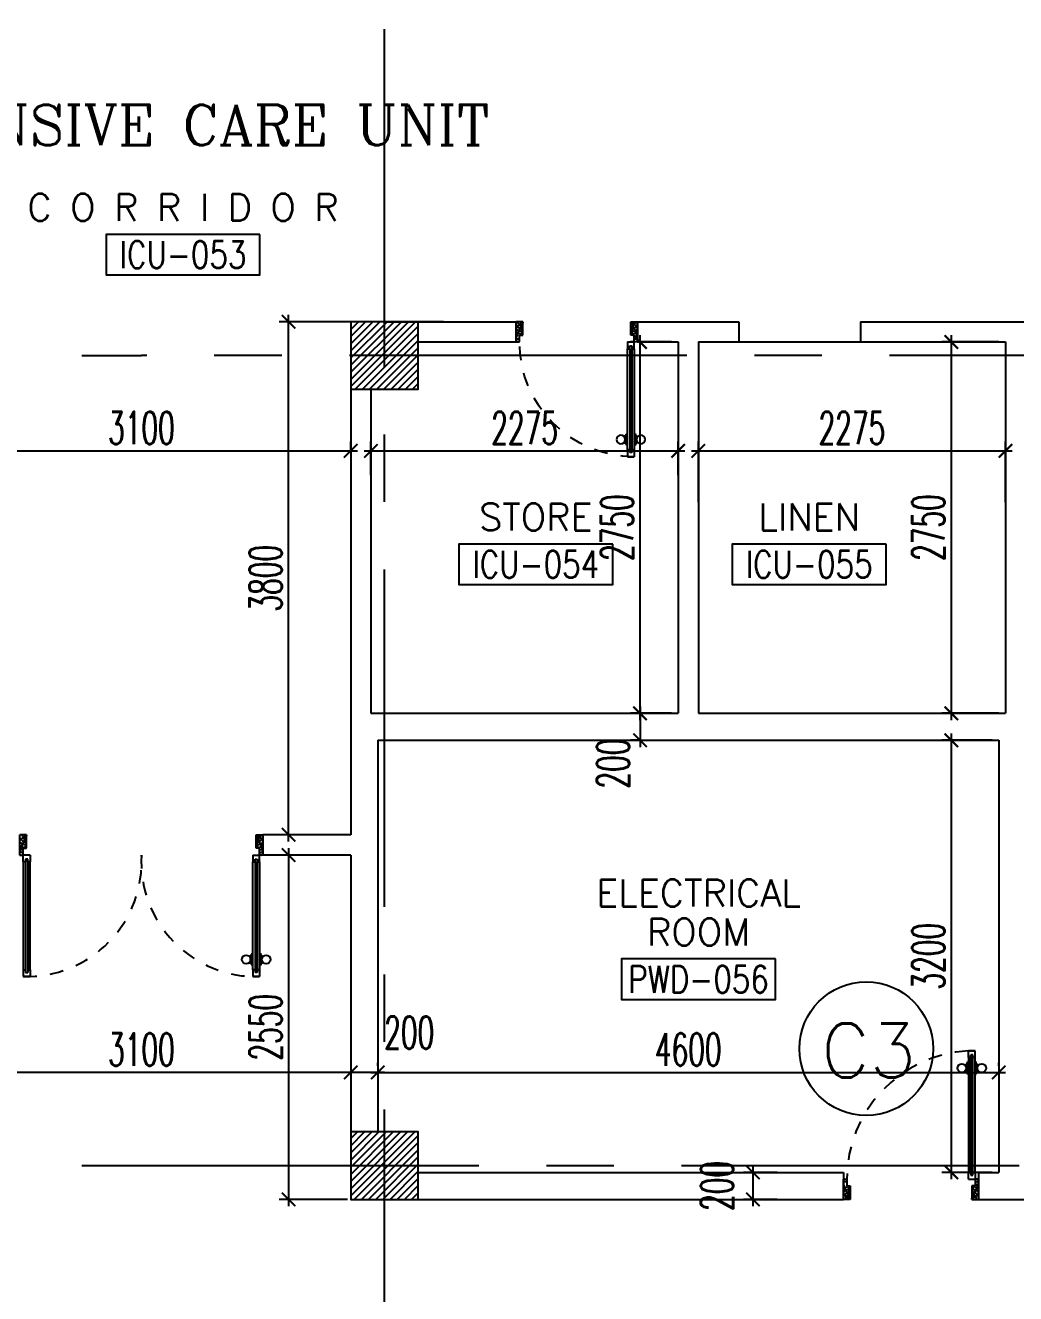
# Model space of a CAD drawing. Extents: x 276011.4 to 276105.3, y 57291.9 to 57371.4.
# Drawn here: x 276035.72 to 276043.05, y 57329.03 to 57338.43 of the extents above; entities that cross this region are included whole.
import ezdxf
from ezdxf.enums import TextEntityAlignment as Align

# ---------------------------------------------------------------- set-up
doc = ezdxf.new("R2010")
doc.units = 0
doc.header["$MEASUREMENT"] = 0
doc.header["$PDMODE"] = 34
doc.linetypes.add('CENTERX2', pattern=[4, 2.5, -0.5, 0.5, -0.5])
doc.linetypes.add('HIDDEN', pattern=[0.375, 0.25, -0.125])
doc.layers.get('0').update_dxf_attribs({"color": 4, "linetype": 'CONTINUOUS'})
doc.layers.get('DEFPOINTS').update_dxf_attribs({"linetype": 'CONTINUOUS'})
for name, color, linetype in [('AXES', 11, 'CENTERX2'), ('CEILING-MARKER', 6, 'CONTINUOUS'), ('COL', 5, 'CONTINUOUS'), ('DIM', 4, 'CONTINUOUS'), ('DOOR', 7, 'CONTINUOUS'), ('HAT', 11, 'CONTINUOUS'), ('RM-BOX', 11, 'CONTINUOUS'), ('RM-NAME', 11, 'CONTINUOUS'), ('RM-NO', 11, 'CONTINUOUS'), ('TXT', 2, 'CONTINUOUS'), ('WALL', 2, 'CONTINUOUS')]:
    doc.layers.add(name, color=color, linetype=linetype)
doc.styles.add('ROMANC', font='romanc', dxfattribs={"height": 0.1})
doc.styles.add('ROMANS', font='ROMANS.shx', dxfattribs={"width": 0.6})
doc.dimstyles.new('STANDARD_IN', dxfattribs={"dimtxt": 0.24, "dimasz": 0.1, "dimexe": 0.07, "dimexo": 0.05, "dimgap": 0.05, "dimtad": 1, "dimdec": 0, "dimlfac": 1000, "dimzin": 0, "dimtxsty": 'ROMANS', "dimblk": 'ARCHTICK', "dimcen": 0.05, "dimdle": 0.05, "dimclrd": 4, "dimclre": 4, "dimclrt": 2, "dimazin": 3, "dimtfac": 1, "dimtdec": 0, "dimtmove": 0, "dimatfit": 3, "dimtolj": 1, "dimtzin": 0})

# ---------------------------------------------------------------- blocks, each defined once
blk = doc.blocks.new('*X14')
at = {"color": 0}
for p, q in [((84179.2, 149515.9), (84653.1, 149989.7)), ((84179.2, 149568.9), (84600, 149989.7)), ((84179.2, 149622), (84547, 149989.7)), ((84179.2, 149675), (84494, 149989.7)), ((84179.2, 149728), (84440.9, 149989.7)), ((84179.2, 149781.1), (84387.9, 149989.7)), ((84179.2, 149834.1), (84334.9, 149989.7)), ((84179.2, 149887.1), (84281.8, 149989.7)), ((84179.2, 149940.2), (84228.8, 149989.7)), ((84206.1, 149489.7), (84679.2, 149962.9)), ((84259.1, 149489.7), (84679.2, 149909.8)), ((84312.2, 149489.7), (84679.2, 149856.8)), ((84365.2, 149489.7), (84679.2, 149803.8)), ((84418.2, 149489.7), (84679.2, 149750.7)), ((84471.3, 149489.7), (84679.2, 149697.7)), ((84524.3, 149489.7), (84679.2, 149644.7)), ((84577.3, 149489.7), (84679.2, 149591.6)), ((84630.4, 149489.7), (84679.2, 149538.6))]:
    blk.add_line(p, q, dxfattribs=at)
blk = doc.blocks.new('*X12')
at = {"color": 0}
for p, q in [((84179.2, 155508.6), (84660.3, 155989.7)), ((84179.2, 155561.7), (84607.3, 155989.7)), ((84179.2, 155614.7), (84554.3, 155989.7)), ((84179.2, 155667.7), (84501.2, 155989.7)), ((84179.2, 155720.8), (84448.2, 155989.7)), ((84179.2, 155773.8), (84395.2, 155989.7)), ((84179.2, 155826.8), (84342.1, 155989.7)), ((84179.2, 155879.8), (84289.1, 155989.7)), ((84179.2, 155932.9), (84236.1, 155989.7)), ((84179.2, 155985.9), (84183, 155989.7)), ((84213.4, 155489.7), (84679.2, 155955.6)), ((84266.4, 155489.7), (84679.2, 155902.6)), ((84319.4, 155489.7), (84679.2, 155849.5)), ((84372.5, 155489.7), (84679.2, 155796.5)), ((84425.5, 155489.7), (84679.2, 155743.5)), ((84478.5, 155489.7), (84679.2, 155690.4)), ((84531.6, 155489.7), (84679.2, 155637.4)), ((84584.6, 155489.7), (84679.2, 155584.4)), ((84637.6, 155489.7), (84679.2, 155531.3))]:
    blk.add_line(p, q, dxfattribs=at)
blk = doc.blocks.new('COL50')
at = {"layer": 'COL'}
blk.add_lwpolyline([(-250, 250), (-250, -250), (250, -250), (250, 250)], close=True, dxfattribs=at)
blk = doc.blocks.new('RM1')
at = {"layer": 'RM-BOX'}
blk.add_lwpolyline([(569.9, -200), (-569.9, -200), (-569.9, -500), (569.9, -500)], close=True, dxfattribs=at)
at = {"layer": 'RM-NAME', "style": 'ROMANS'}
blk.add_attdef('ROOMNAME1', text='', height=200, dxfattribs=at).set_placement((0, 323.8), align=Align.MIDDLE)
blk = doc.blocks.new('DOOR90')
at = {"layer": 'DOOR', "color": 0, "linetype": 'BYBLOCK'}
for p, q in [((-150, 0), (-150, -25)), ((-150, 0), (0, 0)), ((0, -50), (0, 0)), ((-1000, -25), (-1000, -75)), ((-1000, -75), (-1000, -25)), ((-950, -25), (-1000, -25)), ((-950, -75), (-1000, -75)), ((-970, -42), (-970, -58)), ((-950, -42), (-970, -42)), ((-950, -58), (-970, -58)), ((-950, -25), (-950, -42)), ((-950, -58), (-950, -75)), ((-917.6, -25), (-917.6, -17.8)), ((-827.6, -17.8), (-917.6, -17.8)), ((-917.6, -75), (-917.6, -82.2)), ((-827.6, -82.2), (-917.6, -82.2)), ((-905, -17.8), (-905, -8.8)), ((-905, -8.8), (-840.2, -8.8)), ((-905, -17.8), (-840.2, -17.8)), ((-905, -82.2), (-905, -91.2)), ((-905, -82.2), (-840.2, -82.2)), ((-905, -91.2), (-840.2, -91.2)), ((-840.2, -17.8), (-840.2, -8.8)), ((-840.2, -82.2), (-840.2, -91.2)), ((-827.6, -25), (-827.6, -17.8)), ((-827.6, -75), (-827.6, -82.2)), ((-200, -42), (-200, -25)), ((-200, -25), (-150, -25)), ((-180, -42), (-200, -42)), ((-200, -75), (-200, -58)), ((-200, -58), (-180, -58)), ((-150, -75), (-200, -75)), ((-180, -58), (-180, -42)), ((-150, -75), (-150, -25)), ((-150, -25), (-100, -25)), ((-100, -25), (-100, -50)), ((-100, -50), (0, -50)), ((-150, -900), (-150, -875)), ((-150, -875), (-100, -875)), ((0, -900), (-150, -900)), ((-150, -900), (0, -900)), ((-100, -850), (0, -850)), ((-100, -875), (-100, -850)), ((0, -850), (0, -900))]:
    blk.add_line(p, q, dxfattribs=at)
at = {"layer": 'DOOR', "color": 9, "linetype": 'BYBLOCK'}
for p, q in [((0, -50), (-113.7, 0)), ((0, -50), (-40.1, 0)), ((0, -50), (-100, -36.6)), ((0, -850), (-113.7, -900)), ((0, -850), (-100, -863.4)), ((0, -850), (-40.1, -900))]:
    blk.add_line(p, q, dxfattribs=at)
at = {"layer": 'DOOR', "linetype": 'BYBLOCK'}
for p, q in [((-200, -25), (-950, -25)), ((-200, -42), (-950, -42)), ((-200, -58), (-950, -58)), ((-950, -75), (-200, -75))]:
    blk.add_line(p, q, dxfattribs=at)
at = {"layer": 'DOOR', "color": 0, "linetype": 'BYBLOCK'}
for centre in [(-872.6, 23.5), (-872.6, -123.5)]:
    blk.add_circle(centre, 32.4, dxfattribs=at)
at = {"layer": 'DOOR', "color": 9, "linetype": 'BYBLOCK'}
for centre, radius, start, end in [((0, -50), 154.4, 161.10529, 166.28577), ((0, -50), 134.4, 158.15985, 169.28002), ((0, -50), 94.4, 148.01819, 180), ((0, -50), 74.4, 137.77643, 180), ((0, -50), 114.4, 154.08384, 167.37743), ((0, -50), 54.4, 113.20738, 180), ((0, -50), 34.4, 90, 180), ((0, -50), 14.4, 90, 180), ((0, -850), 154.4, 193.71423, 198.89471), ((0, -850), 134.4, 190.71998, 201.84015), ((0, -850), 94.4, 180, 211.98181), ((0, -850), 74.4, 180, 222.22357), ((0, -850), 54.4, 180, 246.79262), ((0, -850), 34.4, 180, 270), ((0, -850), 14.4, 180, 270)]:
    blk.add_arc(centre, radius, start, end, dxfattribs=at)
at = {"layer": 'DOOR', "linetype": 'HIDDEN', "ltscale": 0.5}
blk.add_arc((-150, -25), 850, 180, 270, dxfattribs=at)
blk = doc.blocks.new('A$C272A55A0')
at = {"layer": 'DOOR', "color": 0, "linetype": 'BYBLOCK'}
for p, q in [((0, 900.4), (0, 1050.4)), ((50, 1050.4), (0, 1050.4)), ((50, 950.4), (50, 1050.4)), ((1750, 950.4), (1750, 1050.4)), ((1750, 1050.4), (1800, 1050.4)), ((1800, 1050.4), (1800, 900.4)), ((25, 950.4), (50, 950.4)), ((25, 900.4), (25, 950.4)), ((1775, 950.4), (1750, 950.4)), ((1775, 900.4), (1775, 950.4)), ((0, 900.4), (25, 900.4)), ((75, 900.4), (25, 900.4)), ((25, 850.4), (25, 900.4)), ((42, 850.4), (25, 850.4)), ((58, 870.4), (42, 870.4)), ((42, 870.4), (42, 850.4)), ((58, 850.4), (58, 870.4)), ((75, 850.4), (58, 850.4)), ((75, 900.4), (75, 850.4)), ((1725, 900.4), (1775, 900.4)), ((1725, 900.4), (1725, 850.4)), ((1725, 850.4), (1742, 850.4)), ((1742, 870.4), (1758, 870.4)), ((1742, 850.4), (1742, 870.4)), ((1758, 870.4), (1758, 850.4)), ((1758, 850.4), (1775, 850.4)), ((1800, 900.4), (1775, 900.4)), ((1775, 850.4), (1775, 900.4)), ((1717.8, 160.1), (1708.8, 160.1)), ((1708.8, 95.3), (1708.8, 160.1)), ((1717.8, 95.3), (1708.8, 95.3)), ((1725, 172.7), (1717.8, 172.7)), ((1717.8, 172.7), (1717.8, 82.7)), ((1717.8, 95.3), (1717.8, 160.1)), ((1775, 172.7), (1782.2, 172.7)), ((1782.2, 172.7), (1782.2, 82.7)), ((1782.2, 160.1), (1791.2, 160.1)), ((1782.2, 95.3), (1782.2, 160.1)), ((1782.2, 95.3), (1791.2, 95.3)), ((1791.2, 95.3), (1791.2, 160.1)), ((25, 50.4), (42, 50.4)), ((25, 50.4), (25, 0.4)), ((25, 0.4), (75, 0.4)), ((75, 0.4), (25, 0.4)), ((42, 50.4), (42, 30.4)), ((42, 30.4), (58, 30.4)), ((58, 50.4), (75, 50.4)), ((58, 50.4), (58, 30.4)), ((75, 50.4), (75, 0.4)), ((1725, 82.7), (1717.8, 82.7)), ((1742, 50.4), (1725, 50.4)), ((1725, 50.4), (1725, 0.4)), ((1775, 0.4), (1725, 0.4)), ((1725, 0.4), (1775, 0.4)), ((1742, 50.4), (1742, 30.4)), ((1758, 30.4), (1742, 30.4)), ((1775, 50.4), (1758, 50.4)), ((1758, 50.4), (1758, 30.4)), ((1775, 82.7), (1782.2, 82.7)), ((1775, 50.4), (1775, 0.4))]:
    blk.add_line(p, q, dxfattribs=at)
at = {"layer": 'DOOR', "color": 9, "linetype": 'BYBLOCK'}
for p, q in [((50, 1050.4), (0, 1010.2)), ((50, 1050.4), (0, 936.6)), ((50, 1050.4), (36.6, 950.4)), ((1750, 1050.4), (1800, 1010.2)), ((1750, 1050.4), (1800, 936.6)), ((1750, 1050.4), (1763.4, 950.4))]:
    blk.add_line(p, q, dxfattribs=at)
at = {"layer": 'DOOR', "linetype": 'BYBLOCK'}
for p, q in [((25, 850.4), (25, 50.4)), ((42, 850.4), (42, 50.4)), ((58, 850.4), (58, 50.4)), ((75, 50.4), (75, 850.4)), ((1725, 50.4), (1725, 850.4)), ((1742, 850.4), (1742, 50.4)), ((1758, 850.4), (1758, 50.4)), ((1775, 850.4), (1775, 50.4))]:
    blk.add_line(p, q, dxfattribs=at)
at = {"layer": 'DOOR', "color": 0, "linetype": 'BYBLOCK'}
for centre in [(1676.5, 127.7), (1823.5, 127.7)]:
    blk.add_circle(centre, 32.4, dxfattribs=at)
at = {"layer": 'DOOR', "color": 9, "linetype": 'BYBLOCK'}
for centre, radius, start, end in [((50, 1050.4), 34.4, 180, 270), ((50, 1050.4), 14.4, 180, 270), ((1750, 1050.4), 14.4, 270, 0), ((1750, 1050.4), 34.4, 270, 0), ((50, 1050.4), 54.4, 203.20738, 270), ((50, 1050.4), 74.4, 227.77643, 270), ((50, 1050.4), 94.4, 238.01819, 270), ((50, 1050.4), 114.4, 244.08384, 257.37743), ((1750, 1050.4), 54.4, 270, 336.79262), ((1750, 1050.4), 74.4, 270, 312.22357), ((1750, 1050.4), 94.4, 270, 301.98181), ((1750, 1050.4), 114.4, 282.62257, 295.91616), ((50, 1050.4), 134.4, 248.15985, 259.28002), ((50, 1050.4), 154.4, 251.10529, 256.28577), ((1750, 1050.4), 134.4, 280.71998, 291.84015), ((1750, 1050.4), 154.4, 283.71423, 288.89471)]:
    blk.add_arc(centre, radius, start, end, dxfattribs=at)
at = {"layer": 'DOOR', "linetype": 'HIDDEN', "ltscale": 0.5}
for centre, start, end in [((50, 851.4), 268.31738, 3.29648), ((1750, 851.4), 176.70352, 271.68262)]:
    blk.add_arc(centre, 851.4, start, end, dxfattribs=at)
at = {"layer": 'WALL', "linetype": 'BYBLOCK'}
blk.add_line((1800, 900.4), (1800, 1050.4), dxfattribs=at)
blk = doc.blocks.new('_ARCHTICK')
at = {"color": 0, "linetype": 'BYBLOCK', "const_width": 0.15}
blk.add_lwpolyline([(-0.5, -0.5), (0.5, 0.5)], dxfattribs=at)
blk = doc.blocks.new('*D223')
at = {"layer": 'DEFPOINTS', "color": 0, "linetype": 'BYBLOCK', "ltscale": 0.3}
for p in [(276035.0255, 57335.2295), (276038.1255, 57335.2762), (276038.1255, 57335.2295)]:
    blk.add_point(p, dxfattribs=at)
at = {"layer": 'DIM', "color": 4, "linetype": 'BYBLOCK', "ltscale": 0.3}
for p, q in [((276035.0255, 57335.2795), (276035.0255, 57335.3462)), ((276038.1255, 57335.2795), (276038.1255, 57335.3462)), ((276034.9755, 57335.2762), (276038.1755, 57335.2762))]:
    blk.add_line(p, q, dxfattribs=at)
at = {"layer": 'DIM', "color": 4, "linetype": 'BYBLOCK', "ltscale": 0.3, "xscale": 0.1, "yscale": 0.1, "zscale": 0.1, "rotation": 180}
blk.add_blockref('_ARCHTICK', (276035.0255, 57335.2762), dxfattribs=at)
at = {"layer": 'DIM', "color": 4, "linetype": 'BYBLOCK', "ltscale": 0.3, "xscale": 0.1, "yscale": 0.1, "zscale": 0.1}
blk.add_blockref('_ARCHTICK', (276038.1255, 57335.2762), dxfattribs=at)
at = {"layer": 'DIM', "color": 2, "linetype": 'BYBLOCK', "ltscale": 0.3, "insert": (276036.5755, 57335.4462), "char_height": 0.24, "attachment_point": 5, "style": 'ROMANS'}
blk.add_mtext('\\A1;3100', dxfattribs=at)
blk = doc.blocks.new('*D222')
at = {"layer": 'DEFPOINTS', "color": 0, "linetype": 'BYBLOCK', "ltscale": 0.3}
for p in [(276037.6654, 57336.2329), (276038.863, 57336.2329), (276038.1255, 57332.4329)]:
    blk.add_point(p, dxfattribs=at)
at = {"layer": 'DIM', "color": 4, "linetype": 'BYBLOCK', "ltscale": 0.3}
for p, q in [((276037.6654, 57332.3829), (276037.6654, 57336.2829)), ((276038.813, 57336.2329), (276037.5954, 57336.2329)), ((276038.0755, 57332.4329), (276037.5954, 57332.4329))]:
    blk.add_line(p, q, dxfattribs=at)
at = {"layer": 'DIM', "color": 4, "linetype": 'BYBLOCK', "ltscale": 0.3, "xscale": 0.1, "yscale": 0.1, "zscale": 0.1}
for p, rotation in [((276037.6654, 57336.2329), 90), ((276037.6654, 57332.4329), 270)]:
    blk.add_blockref('_ARCHTICK', p, dxfattribs=dict(at, rotation=rotation))
at = {"layer": 'DIM', "color": 2, "linetype": 'BYBLOCK', "ltscale": 0.3, "insert": (276037.4954, 57334.3329), "char_height": 0.24, "attachment_point": 5, "rotation": 90, "style": 'ROMANS'}
blk.add_mtext('\\A1;3800', dxfattribs=at)
blk = doc.blocks.new('*D221')
at = {"layer": 'DEFPOINTS', "color": 0, "linetype": 'BYBLOCK', "ltscale": 0.3}
for p in [(276038.1255, 57332.2829), (276037.6654, 57329.7329), (276038.1524, 57329.7329)]:
    blk.add_point(p, dxfattribs=at)
at = {"layer": 'DIM', "color": 4, "linetype": 'BYBLOCK', "ltscale": 0.3}
for p, q in [((276037.6654, 57332.3329), (276037.6654, 57329.6829)), ((276038.0755, 57332.2829), (276037.5954, 57332.2829)), ((276038.1024, 57329.7329), (276037.5954, 57329.7329))]:
    blk.add_line(p, q, dxfattribs=at)
at = {"layer": 'DIM', "color": 4, "linetype": 'BYBLOCK', "ltscale": 0.3, "xscale": 0.1, "yscale": 0.1, "zscale": 0.1}
for p, rotation in [((276037.6654, 57332.2829), 90), ((276037.6654, 57329.7329), 270)]:
    blk.add_blockref('_ARCHTICK', p, dxfattribs=dict(at, rotation=rotation))
at = {"layer": 'DIM', "color": 2, "linetype": 'BYBLOCK', "ltscale": 0.3, "insert": (276037.4954, 57331.0079), "char_height": 0.24, "attachment_point": 5, "rotation": 90, "style": 'ROMANS'}
blk.add_mtext('\\A1;2550', dxfattribs=at)
blk = doc.blocks.new('*D220')
at = {"layer": 'DEFPOINTS', "color": 0, "linetype": 'BYBLOCK', "ltscale": 0.3}
for p in [(276035.0255, 57331.0813), (276038.1255, 57330.8823), (276035.0255, 57330.6729)]:
    blk.add_point(p, dxfattribs=at)
at = {"layer": 'DIM', "color": 4, "linetype": 'BYBLOCK', "ltscale": 0.3}
for p, q in [((276035.0255, 57331.0313), (276035.0255, 57330.6029)), ((276038.1255, 57330.8323), (276038.1255, 57330.6029)), ((276038.1755, 57330.6729), (276034.9755, 57330.6729))]:
    blk.add_line(p, q, dxfattribs=at)
at = {"layer": 'DIM', "color": 4, "linetype": 'BYBLOCK', "ltscale": 0.3, "xscale": 0.1, "yscale": 0.1, "zscale": 0.1, "rotation": 180}
blk.add_blockref('_ARCHTICK', (276035.0255, 57330.6729), dxfattribs=at)
at = {"layer": 'DIM', "color": 4, "linetype": 'BYBLOCK', "ltscale": 0.3, "xscale": 0.1, "yscale": 0.1, "zscale": 0.1}
blk.add_blockref('_ARCHTICK', (276038.1255, 57330.6729), dxfattribs=at)
at = {"layer": 'DIM', "color": 2, "linetype": 'BYBLOCK', "ltscale": 0.3, "insert": (276036.5755, 57330.8429), "char_height": 0.24, "attachment_point": 5, "style": 'ROMANS'}
blk.add_mtext('\\A1;3100', dxfattribs=at)
blk = doc.blocks.new('*D219')
at = {"layer": 'DEFPOINTS', "color": 0, "linetype": 'BYBLOCK', "ltscale": 0.3}
for p in [(276038.3255, 57330.6729), (276042.9255, 57330.6729), (276042.9255, 57330.6729)]:
    blk.add_point(p, dxfattribs=at)
at = {"layer": 'DIM', "color": 4, "linetype": 'BYBLOCK', "ltscale": 0.3}
for p, q in [((276038.3255, 57330.7229), (276038.3255, 57330.7429)), ((276042.9255, 57330.7229), (276042.9255, 57330.7429)), ((276038.2755, 57330.6729), (276042.9755, 57330.6729))]:
    blk.add_line(p, q, dxfattribs=at)
at = {"layer": 'DIM', "color": 4, "linetype": 'BYBLOCK', "ltscale": 0.3, "xscale": 0.1, "yscale": 0.1, "zscale": 0.1, "rotation": 180}
blk.add_blockref('_ARCHTICK', (276038.3255, 57330.6729), dxfattribs=at)
at = {"layer": 'DIM', "color": 4, "linetype": 'BYBLOCK', "ltscale": 0.3, "xscale": 0.1, "yscale": 0.1, "zscale": 0.1}
blk.add_blockref('_ARCHTICK', (276042.9255, 57330.6729), dxfattribs=at)
at = {"layer": 'DIM', "color": 2, "linetype": 'BYBLOCK', "ltscale": 0.3, "insert": (276040.6255, 57330.8429), "char_height": 0.24, "attachment_point": 5, "style": 'ROMANS'}
blk.add_mtext('\\A1;4600', dxfattribs=at)
blk = doc.blocks.new('*D218')
at = {"layer": 'DEFPOINTS', "color": 0, "linetype": 'BYBLOCK', "ltscale": 0.3}
for p in [(276040.5505, 57335.2762), (276038.2755, 57335.0453), (276040.5505, 57335.0453)]:
    blk.add_point(p, dxfattribs=at)
at = {"layer": 'DIM', "color": 4, "linetype": 'BYBLOCK', "ltscale": 0.3}
for p, q in [((276038.2755, 57335.0953), (276038.2755, 57335.3462)), ((276040.5505, 57335.0953), (276040.5505, 57335.3462)), ((276038.2255, 57335.2762), (276040.6005, 57335.2762))]:
    blk.add_line(p, q, dxfattribs=at)
at = {"layer": 'DIM', "color": 4, "linetype": 'BYBLOCK', "ltscale": 0.3, "xscale": 0.1, "yscale": 0.1, "zscale": 0.1, "rotation": 180}
blk.add_blockref('_ARCHTICK', (276038.2755, 57335.2762), dxfattribs=at)
at = {"layer": 'DIM', "color": 4, "linetype": 'BYBLOCK', "ltscale": 0.3, "xscale": 0.1, "yscale": 0.1, "zscale": 0.1}
blk.add_blockref('_ARCHTICK', (276040.5505, 57335.2762), dxfattribs=at)
at = {"layer": 'DIM', "color": 2, "linetype": 'BYBLOCK', "ltscale": 0.3, "insert": (276039.413, 57335.4462), "char_height": 0.24, "attachment_point": 5, "style": 'ROMANS'}
blk.add_mtext('\\A1;2275', dxfattribs=at)
blk = doc.blocks.new('*D217')
at = {"layer": 'DEFPOINTS', "color": 0, "linetype": 'BYBLOCK', "ltscale": 0.3}
for p in [(276042.9755, 57335.2762), (276040.7005, 57334.8459), (276042.9755, 57334.8459)]:
    blk.add_point(p, dxfattribs=at)
at = {"layer": 'DIM', "color": 4, "linetype": 'BYBLOCK', "ltscale": 0.3}
for p, q in [((276040.7005, 57334.8959), (276040.7005, 57335.3462)), ((276042.9755, 57334.8959), (276042.9755, 57335.3462)), ((276040.6505, 57335.2762), (276043.0255, 57335.2762))]:
    blk.add_line(p, q, dxfattribs=at)
at = {"layer": 'DIM', "color": 4, "linetype": 'BYBLOCK', "ltscale": 0.3, "xscale": 0.1, "yscale": 0.1, "zscale": 0.1, "rotation": 180}
blk.add_blockref('_ARCHTICK', (276040.7005, 57335.2762), dxfattribs=at)
at = {"layer": 'DIM', "color": 4, "linetype": 'BYBLOCK', "ltscale": 0.3, "xscale": 0.1, "yscale": 0.1, "zscale": 0.1}
blk.add_blockref('_ARCHTICK', (276042.9755, 57335.2762), dxfattribs=at)
at = {"layer": 'DIM', "color": 2, "linetype": 'BYBLOCK', "ltscale": 0.3, "insert": (276041.838, 57335.4462), "char_height": 0.24, "attachment_point": 5, "style": 'ROMANS'}
blk.add_mtext('\\A1;2275', dxfattribs=at)
blk = doc.blocks.new('*D216')
at = {"layer": 'DEFPOINTS', "color": 0, "linetype": 'BYBLOCK', "ltscale": 0.3}
for p in [(276042.9755, 57336.0829), (276042.5741, 57333.3329), (276042.9755, 57333.3329)]:
    blk.add_point(p, dxfattribs=at)
at = {"layer": 'DIM', "color": 4, "linetype": 'BYBLOCK', "ltscale": 0.3}
for p, q in [((276042.9255, 57336.0829), (276042.5041, 57336.0829)), ((276042.5741, 57336.1329), (276042.5741, 57333.2829)), ((276042.9255, 57333.3329), (276042.5041, 57333.3329))]:
    blk.add_line(p, q, dxfattribs=at)
at = {"layer": 'DIM', "color": 4, "linetype": 'BYBLOCK', "ltscale": 0.3, "xscale": 0.1, "yscale": 0.1, "zscale": 0.1}
for p, rotation in [((276042.5741, 57336.0829), 90), ((276042.5741, 57333.3329), 270)]:
    blk.add_blockref('_ARCHTICK', p, dxfattribs=dict(at, rotation=rotation))
at = {"layer": 'DIM', "color": 2, "linetype": 'BYBLOCK', "ltscale": 0.3, "insert": (276042.4041, 57334.7079), "char_height": 0.24, "attachment_point": 5, "rotation": 90, "style": 'ROMANS'}
blk.add_mtext('\\A1;2750', dxfattribs=at)
blk = doc.blocks.new('*D215')
at = {"layer": 'DEFPOINTS', "color": 0, "linetype": 'BYBLOCK', "ltscale": 0.3}
for p in [(276040.2684, 57336.0829), (276040.5505, 57336.0829), (276040.5505, 57333.3329)]:
    blk.add_point(p, dxfattribs=at)
at = {"layer": 'DIM', "color": 4, "linetype": 'BYBLOCK', "ltscale": 0.3}
for p, q in [((276040.5005, 57336.0829), (276040.1984, 57336.0829)), ((276040.2684, 57333.2829), (276040.2684, 57336.1329)), ((276040.5005, 57333.3329), (276040.1984, 57333.3329))]:
    blk.add_line(p, q, dxfattribs=at)
at = {"layer": 'DIM', "color": 4, "linetype": 'BYBLOCK', "ltscale": 0.3, "xscale": 0.1, "yscale": 0.1, "zscale": 0.1}
for p, rotation in [((276040.2684, 57336.0829), 90), ((276040.2684, 57333.3329), 270)]:
    blk.add_blockref('_ARCHTICK', p, dxfattribs=dict(at, rotation=rotation))
at = {"layer": 'DIM', "color": 2, "linetype": 'BYBLOCK', "ltscale": 0.3, "insert": (276040.0984, 57334.7079), "char_height": 0.24, "attachment_point": 5, "rotation": 90, "style": 'ROMANS'}
blk.add_mtext('\\A1;2750', dxfattribs=at)
blk = doc.blocks.new('*D214')
at = {"layer": 'DEFPOINTS', "color": 0, "linetype": 'BYBLOCK', "ltscale": 0.3}
for p in [(276042.9255, 57333.1329), (276042.5741, 57329.9329), (276042.9255, 57329.9329)]:
    blk.add_point(p, dxfattribs=at)
at = {"layer": 'DIM', "color": 4, "linetype": 'BYBLOCK', "ltscale": 0.3}
for p, q in [((276042.5741, 57333.1829), (276042.5741, 57329.8829)), ((276042.8755, 57333.1329), (276042.5041, 57333.1329)), ((276042.8755, 57329.9329), (276042.5041, 57329.9329))]:
    blk.add_line(p, q, dxfattribs=at)
at = {"layer": 'DIM', "color": 4, "linetype": 'BYBLOCK', "ltscale": 0.3, "xscale": 0.1, "yscale": 0.1, "zscale": 0.1}
for p, rotation in [((276042.5741, 57333.1329), 90), ((276042.5741, 57329.9329), 270)]:
    blk.add_blockref('_ARCHTICK', p, dxfattribs=dict(at, rotation=rotation))
at = {"layer": 'DIM', "color": 2, "linetype": 'BYBLOCK', "ltscale": 0.3, "insert": (276042.4041, 57331.5329), "char_height": 0.24, "attachment_point": 5, "rotation": 90, "style": 'ROMANS'}
blk.add_mtext('\\A1;3200', dxfattribs=at)
blk = doc.blocks.new('*D210')
at = {"layer": 'DEFPOINTS', "color": 0, "linetype": 'BYBLOCK', "ltscale": 0.3}
for p in [(276040.311, 57333.3329), (276040.269, 57333.1329), (276040.311, 57333.1329)]:
    blk.add_point(p, dxfattribs=at)
at = {"layer": 'DIM', "color": 4, "linetype": 'BYBLOCK', "ltscale": 0.3}
for p, q in [((276040.269, 57333.3829), (276040.269, 57333.0829)), ((276040.261, 57333.3329), (276040.199, 57333.3329)), ((276040.261, 57333.1329), (276040.199, 57333.1329))]:
    blk.add_line(p, q, dxfattribs=at)
at = {"layer": 'DIM', "color": 4, "linetype": 'BYBLOCK', "ltscale": 0.3, "xscale": 0.1, "yscale": 0.1, "zscale": 0.1}
for p, rotation in [((276040.269, 57333.3329), 90), ((276040.269, 57333.1329), 270)]:
    blk.add_blockref('_ARCHTICK', p, dxfattribs=dict(at, rotation=rotation))
at = {"layer": 'DIM', "color": 2, "linetype": 'BYBLOCK', "ltscale": 0.3, "insert": (276040.0688, 57332.96), "char_height": 0.24, "attachment_point": 5, "rotation": 90, "style": 'ROMANS'}
blk.add_mtext('\\A1;200', dxfattribs=at)
blk = doc.blocks.new('*D209')
at = {"layer": 'DEFPOINTS', "color": 0, "linetype": 'BYBLOCK', "ltscale": 0.3}
for p in [(276041.3351, 57329.9329), (276041.1044, 57329.7329), (276041.3351, 57329.7329)]:
    blk.add_point(p, dxfattribs=at)
at = {"layer": 'DIM', "color": 4, "linetype": 'BYBLOCK', "ltscale": 0.3}
for p, q in [((276041.1044, 57329.9829), (276041.1044, 57329.6829)), ((276041.2851, 57329.9329), (276041.0344, 57329.9329)), ((276041.2851, 57329.7329), (276041.0344, 57329.7329))]:
    blk.add_line(p, q, dxfattribs=at)
at = {"layer": 'DIM', "color": 4, "linetype": 'BYBLOCK', "ltscale": 0.3, "xscale": 0.1, "yscale": 0.1, "zscale": 0.1}
for p, rotation in [((276041.1044, 57329.9329), 90), ((276041.1044, 57329.7329), 270)]:
    blk.add_blockref('_ARCHTICK', p, dxfattribs=dict(at, rotation=rotation))
at = {"layer": 'DIM', "color": 2, "linetype": 'BYBLOCK', "ltscale": 0.3, "insert": (276040.8394, 57329.8329), "char_height": 0.24, "attachment_point": 5, "rotation": 90, "style": 'ROMANS'}
blk.add_mtext('\\A1;200', dxfattribs=at)
blk = doc.blocks.new('*D208')
at = {"layer": 'DEFPOINTS', "color": 0, "linetype": 'BYBLOCK', "ltscale": 0.3}
for p in [(276038.1255, 57330.9425), (276038.3255, 57330.9425), (276038.1255, 57330.6729)]:
    blk.add_point(p, dxfattribs=at)
at = {"layer": 'DIM', "color": 4, "linetype": 'BYBLOCK', "ltscale": 0.3}
for p, q in [((276038.1255, 57330.8925), (276038.1255, 57330.6029)), ((276038.3255, 57330.8925), (276038.3255, 57330.6029)), ((276038.3755, 57330.6729), (276038.0755, 57330.6729))]:
    blk.add_line(p, q, dxfattribs=at)
at = {"layer": 'DIM', "color": 4, "linetype": 'BYBLOCK', "ltscale": 0.3, "xscale": 0.1, "yscale": 0.1, "zscale": 0.1, "rotation": 180}
blk.add_blockref('_ARCHTICK', (276038.1255, 57330.6729), dxfattribs=at)
at = {"layer": 'DIM', "color": 4, "linetype": 'BYBLOCK', "ltscale": 0.3, "xscale": 0.1, "yscale": 0.1, "zscale": 0.1}
blk.add_blockref('_ARCHTICK', (276038.3255, 57330.6729), dxfattribs=at)
at = {"layer": 'DIM', "color": 2, "linetype": 'BYBLOCK', "ltscale": 0.3, "insert": (276038.559, 57330.9681), "char_height": 0.24, "attachment_point": 5, "style": 'ROMANS'}
blk.add_mtext('\\A1;200', dxfattribs=at)
blk = doc.blocks.new('DOOR-10')
at = {"layer": 'DOOR', "color": 0, "linetype": 'BYBLOCK'}
for p, q in [((-25.7, 1100), (-75.7, 1100)), ((-75.7, 1100), (-25.7, 1100)), ((-75.7, 1050), (-75.7, 1100)), ((-58.7, 1050), (-75.7, 1050)), ((-42.7, 1070), (-58.7, 1070)), ((-58.7, 1050), (-58.7, 1070)), ((-42.7, 1050), (-42.7, 1070)), ((-25.7, 1050), (-42.7, 1050)), ((-25.7, 1050), (-25.7, 1100)), ((-82.9, 1005), (-91.9, 1005)), ((-91.9, 1005), (-91.9, 940.2)), ((-82.9, 940.2), (-91.9, 940.2)), ((-75.7, 1017.6), (-82.9, 1017.6)), ((-82.9, 927.6), (-82.9, 1017.6)), ((-82.9, 1005), (-82.9, 940.2)), ((-25.7, 1017.6), (-18.5, 1017.6)), ((-18.5, 927.6), (-18.5, 1017.6)), ((-18.5, 1005), (-9.5, 1005)), ((-18.5, 1005), (-18.5, 940.2)), ((-18.5, 940.2), (-9.5, 940.2)), ((-9.5, 1005), (-9.5, 940.2)), ((-75.7, 927.6), (-82.9, 927.6)), ((-25.7, 927.6), (-18.5, 927.6)), ((-75.7, 200), (-58.7, 200)), ((-75.7, 150), (-75.7, 200)), ((-58.7, 200), (-58.7, 180)), ((-42.7, 200), (-25.7, 200)), ((-42.7, 180), (-42.7, 200)), ((-25.7, 200), (-25.7, 150)), ((-1000.7, 0), (-1000.7, 150)), ((-1000.7, 150), (-975.7, 150)), ((-1000.7, 150), (-1000.7, 0)), ((-975.7, 150), (-975.7, 100)), ((-975.7, 100), (-950.7, 100)), ((-950.7, 100), (-950.7, 0)), ((-75.7, 150), (-25.7, 150)), ((-58.7, 180), (-42.7, 180)), ((-50.7, 100), (-50.7, 0)), ((-25.7, 100), (-50.7, 100)), ((-0.7, 150), (-25.7, 150)), ((-25.7, 150), (-25.7, 100)), ((-950.7, 0), (-1000.7, 0)), ((-50.7, 0), (-0.7, 0))]:
    blk.add_line(p, q, dxfattribs=at)
at = {"layer": 'DOOR', "linetype": 'BYBLOCK'}
for p, q in [((-75.7, 1050), (-75.7, 200)), ((-58.7, 200), (-58.7, 1050)), ((-42.7, 200), (-42.7, 1050)), ((-25.7, 200), (-25.7, 1050))]:
    blk.add_line(p, q, dxfattribs=at)
at = {"layer": 'DOOR', "color": 9, "linetype": 'BYBLOCK'}
for p, q in [((-950.7, 0), (-1000.7, 113.7)), ((-950.7, 0), (-964.1, 100)), ((-50.7, 0), (-0.7, 113.7)), ((-50.7, 0), (-37.3, 100)), ((-0.7, 0), (-0.7, 150)), ((-950.7, 0), (-1000.7, 40.1)), ((-50.7, 0), (-0.7, 40.1))]:
    blk.add_line(p, q, dxfattribs=at)
at = {"layer": 'DOOR', "color": 0, "linetype": 'BYBLOCK'}
for centre in [(-124.2, 972.6), (22.8, 972.6)]:
    blk.add_circle(centre, 32.4, dxfattribs=at)
at = {"layer": 'DOOR', "linetype": 'HIDDEN', "ltscale": 0.5}
blk.add_arc((-23.4, 149.1), 952.3, 93.14816, 179.94816, dxfattribs=at)
at = {"layer": 'DOOR', "color": 9, "linetype": 'BYBLOCK'}
for centre, radius, start, end in [((-950.7, 0), 154.4, 103.71423, 108.89471), ((-950.7, 0), 134.4, 100.71998, 111.84015), ((-950.7, 0), 94.4, 90, 121.98181), ((-50.7, 0), 94.4, 58.01819, 90), ((-50.7, 0), 134.4, 68.15985, 79.28002), ((-50.7, 0), 114.4, 64.08384, 77.37743), ((-50.7, 0), 154.4, 71.10529, 76.28577), ((-950.7, 0), 74.4, 90, 132.22357), ((-950.7, 0), 54.4, 90, 156.79262), ((-950.7, 0), 34.4, 90, 180), ((-950.7, 0), 14.4, 90, 180), ((-50.7, 0), 74.4, 47.77643, 90), ((-50.7, 0), 54.4, 23.20738, 90), ((-50.7, 0), 34.4, 0, 90), ((-50.7, 0), 14.4, 0, 90)]:
    blk.add_arc(centre, radius, start, end, dxfattribs=at)

msp = doc.modelspace()

# ---------------------------------------------------------------- linework, layer by layer
at = {"layer": 'AXES'}
for p, q in [((276038.3755, 57291.8986), (276038.3755, 57370.7113)), ((276038.3755, 57291.8986), (276038.3755, 57370.7113)), ((276012.1331, 57335.9829), (276036.5755, 57335.9829)), ((276104.6155, 57335.9829), (276036.5755, 57335.9829)), ((276012.1331, 57329.9829), (276036.5755, 57329.9829)), ((276036.5755, 57329.9829), (276052.7755, 57329.9829))]:
    msp.add_line(p, q, dxfattribs=at)
at = {"layer": 'CEILING-MARKER', "color": 2}
msp.add_circle((276041.9438, 57330.8487), 0.4949, dxfattribs=at)
at = {"layer": 'WALL', "linetype": 'BYBLOCK'}
for p, q in [((276038.3755, 57336.2329), (276039.3505, 57336.2329)), ((276039.3505, 57336.2329), (276039.3505, 57336.0829)), ((276040.2505, 57336.2329), (276040.2505, 57336.0829)), ((276040.2505, 57336.2329), (276041.0005, 57336.2329)), ((276041.0005, 57336.2329), (276041.0005, 57336.0829)), ((276041.9005, 57336.2329), (276041.9005, 57336.0829)), ((276041.9005, 57336.2329), (276043.1255, 57336.2329)), ((276038.6255, 57336.0829), (276039.3505, 57336.0829)), ((276040.2505, 57336.0829), (276040.5505, 57336.0829)), ((276040.5505, 57336.0829), (276040.5505, 57333.3329)), ((276040.7005, 57336.0829), (276040.7005, 57333.3329)), ((276040.7005, 57336.0829), (276041.9005, 57336.0829)), ((276041.9005, 57336.0829), (276042.9755, 57336.0829)), ((276042.9755, 57336.0829), (276042.9755, 57333.3329)), ((276038.1255, 57335.7518), (276038.1255, 57332.4329)), ((276038.2755, 57335.7329), (276038.2755, 57333.3329)), ((276038.2755, 57333.3329), (276040.5505, 57333.3329)), ((276040.7005, 57333.3329), (276042.9755, 57333.3329)), ((276038.3255, 57333.1329), (276042.9255, 57333.1329)), ((276038.3255, 57333.1329), (276038.3255, 57330.2329)), ((276042.9255, 57333.1329), (276042.9255, 57329.9329)), ((276038.1255, 57332.4329), (276037.4755, 57332.4329)), ((276037.4755, 57332.4329), (276037.4755, 57332.2829)), ((276037.4755, 57332.4329), (276037.4755, 57332.2829)), ((276038.1255, 57332.2829), (276037.4755, 57332.2829)), ((276038.1255, 57332.2829), (276038.1255, 57330.2329)), ((276038.6255, 57329.9329), (276041.7755, 57329.9329)), ((276042.7755, 57329.9329), (276042.9255, 57329.9329)), ((276038.6255, 57329.7329), (276041.7755, 57329.7329)), ((276042.7755, 57329.7329), (276045.3255, 57329.7329))]:
    msp.add_line(p, q, dxfattribs=at)
at = {"layer": 'WALL'}
for p, q in [((276041.7755, 57329.9329), (276041.7755, 57329.7329)), ((276042.7755, 57329.9329), (276042.7755, 57329.7329))]:
    msp.add_line(p, q, dxfattribs=at)
at = {"layer": 'WALL', "linetype": 'BYBLOCK', "ltscale": 0.3}
for points in [[(276038.6255, 57336.2329), (276038.1255, 57336.2329), (276038.1255, 57335.7329), (276038.6255, 57335.7329)], [(276038.1255, 57329.7329), (276038.6255, 57329.7329), (276038.6255, 57330.2329), (276038.1255, 57330.2329)]]:
    msp.add_lwpolyline(points, close=True, dxfattribs=at)

# ---------------------------------------------------------------- block references
at = {"layer": 'COL', "xscale": 0.001, "yscale": 0.001, "zscale": 0.001}
for p in [(276038.3755, 57335.9829), (276038.3755, 57329.9829)]:
    msp.add_blockref('COL50', p, dxfattribs=at)
at = {"layer": 'DOOR', "color": 0, "linetype": 'BYBLOCK', "xscale": -0.001, "yscale": 0.001, "zscale": 0.001, "rotation": 270}
msp.add_blockref('DOOR90', (276040.2505, 57336.2329), dxfattribs=at)
at = {"layer": 'DOOR', "color": 0, "linetype": 'BYBLOCK', "xscale": 0.001, "yscale": 0.001, "zscale": 0.001}
for name, p in [('A$C272A55A0', (276035.6755, 57331.3826)), ('DOOR-10', (276042.7762, 57329.7329))]:
    msp.add_blockref(name, p, dxfattribs=at)
at = {"layer": 'HAT', "xscale": 0.001, "yscale": 0.001, "zscale": 0.001}
for name in ['*X12', '*X14']:
    msp.add_blockref(name, (275953.9463, 57180.2432), dxfattribs=at)
at = {"layer": 'RM-NAME'}
ref = msp.add_blockref('RM1', (276036.8834, 57337.0795), dxfattribs=dict(at, xscale=0.001, yscale=0.001, zscale=0.001))
ref.add_attrib('ROOMNO', 'ICU-053', dxfattribs={"layer": 'RM-NO', "height": 0.2, "style": 'ROMANS', "width": 0.8}).set_placement((276036.8834, 57336.7295), align=Align.MIDDLE)
ref.add_attrib('ROOMNAME2', 'C O R R I D O R', dxfattribs={"height": 0.2, "style": 'ROMANS'}).set_placement((276036.8834, 57337.0795), align=Align.MIDDLE)
ref = msp.add_blockref('RM1', (276039.4961, 57334.7861), dxfattribs=dict(at, xscale=0.001, yscale=0.001, zscale=0.001))
ref.add_attrib('ROOMNO', 'ICU-054', dxfattribs={"layer": 'RM-NO', "height": 0.2, "style": 'ROMANS', "width": 0.8}).set_placement((276039.4961, 57334.4361), align=Align.MIDDLE)
ref.add_attrib('ROOMNAME2', 'STORE', dxfattribs={"height": 0.2, "style": 'ROMANS'}).set_placement((276039.4961, 57334.7861), align=Align.MIDDLE)
ref = msp.add_blockref('RM1', (276041.5212, 57334.7861), dxfattribs=dict(at, xscale=0.001, yscale=0.001, zscale=0.001))
ref.add_attrib('ROOMNO', 'ICU-055', dxfattribs={"layer": 'RM-NO', "height": 0.2, "style": 'ROMANS', "width": 0.8}).set_placement((276041.5212, 57334.4361), align=Align.MIDDLE)
ref.add_attrib('ROOMNAME2', 'LINEN', dxfattribs={"height": 0.2, "style": 'ROMANS'}).set_placement((276041.5212, 57334.7861), align=Align.MIDDLE)
ref = msp.add_blockref('RM1', (276040.7017, 57331.7131), dxfattribs=dict(at, xscale=0.001, yscale=0.001, zscale=0.001))
ref.add_attrib('ROOMNO', 'PWD-056', dxfattribs={"layer": 'RM-NO', "height": 0.2, "style": 'ROMANS', "width": 0.8}).set_placement((276040.7017, 57331.3631), align=Align.MIDDLE)
ref.add_attrib('ROOMNAME2', 'ROOM', dxfattribs={"height": 0.2, "style": 'ROMANS'}).set_placement((276040.7017, 57331.7131), align=Align.MIDDLE)
ref.add_attrib('ROOMNAME1', 'ELECTRICAL', dxfattribs={"height": 0.2, "style": 'ROMANS'}).set_placement((276040.7017, 57332.0014), align=Align.MIDDLE)

# ---------------------------------------------------------------- texts
at = {"layer": 'RM-NAME', "color": 2, "style": 'ROMANC'}
msp.add_text('(I.C.U) INTENSIVE CARE UNIT', height=0.3, dxfattribs=at).set_placement((276036.0818, 57337.6679), align=Align.MIDDLE)
at = {"layer": 'TXT', "color": 6, "style": 'ROMANS'}
msp.add_text('C3', height=0.4, dxfattribs=at).set_placement((276041.6094, 57330.6363))

# ---------------------------------------------------------------- dimensions: what is measured, and where the dimension line sits
at = {"layer": 'DIM', "linetype": 'BYBLOCK', "ltscale": 0.3}
for base, p1, p2, picture, middle in [((276037.6654, 57336.2329), (276038.1255, 57332.4329), (276038.863, 57336.2329), '*D222', (276037.4954, 57334.3329)), ((276040.2684, 57336.0829), (276040.5505, 57333.3329), (276040.5505, 57336.0829), '*D215', (276040.0984, 57334.7079)), ((276042.5741, 57333.3329), (276042.9755, 57336.0829), (276042.9755, 57333.3329), '*D216', (276042.4041, 57334.7079)), ((276042.5741, 57329.9329), (276042.9255, 57333.1329), (276042.9255, 57329.9329), '*D214', (276042.4041, 57331.5329)), ((276037.6654, 57329.7329), (276038.1255, 57332.2829), (276038.1524, 57329.7329), '*D221', (276037.4954, 57331.0079)), ((276041.1044, 57329.7329), (276041.3351, 57329.9329), (276041.3351, 57329.7329), '*D209', (276040.8394, 57329.8329))]:
    dim = msp.add_linear_dim(base=base, p1=p1, p2=p2, angle=90, dimstyle='STANDARD_IN', dxfattribs=at)
    dim.commit()
    dim.dimension.update_dxf_attribs({"geometry": picture, "text_midpoint": middle})
for base, p1, p2, picture, middle in [((276038.1255, 57335.2762), (276035.0255, 57335.2295), (276038.1255, 57335.2295), '*D223', (276036.5755, 57335.4462)), ((276040.5505, 57335.2762), (276038.2755, 57335.0453), (276040.5505, 57335.0453), '*D218', (276039.413, 57335.4462)), ((276042.9755, 57335.2762), (276040.7005, 57334.8459), (276042.9755, 57334.8459), '*D217', (276041.838, 57335.4462)), ((276035.0255, 57330.6729), (276038.1255, 57330.8823), (276035.0255, 57331.0813), '*D220', (276036.5755, 57330.8429)), ((276042.9255, 57330.6729), (276038.3255, 57330.6729), (276042.9255, 57330.6729), '*D219', (276040.6255, 57330.8429))]:
    dim = msp.add_linear_dim(base=base, p1=p1, p2=p2, dimstyle='STANDARD_IN', dxfattribs=at)
    dim.commit()
    dim.dimension.update_dxf_attribs({"geometry": picture, "text_midpoint": middle})
dim = msp.add_linear_dim(base=(276040.269, 57333.1329), p1=(276040.311, 57333.3329), p2=(276040.311, 57333.1329), angle=90, dimstyle='STANDARD_IN', dxfattribs=at)
dim.commit()
dim.dimension.update_dxf_attribs({"geometry": '*D210', "text_midpoint": (276040.0688, 57332.96), "dimtype": 160})
dim = msp.add_linear_dim(base=(276038.1255, 57330.6729), p1=(276038.3255, 57330.9425), p2=(276038.1255, 57330.9425), dimstyle='STANDARD_IN', dxfattribs=at)
dim.commit()
dim.dimension.update_dxf_attribs({"geometry": '*D208', "text_midpoint": (276038.559, 57330.9681), "dimtype": 160})

doc.saveas('drawing.dxf')
